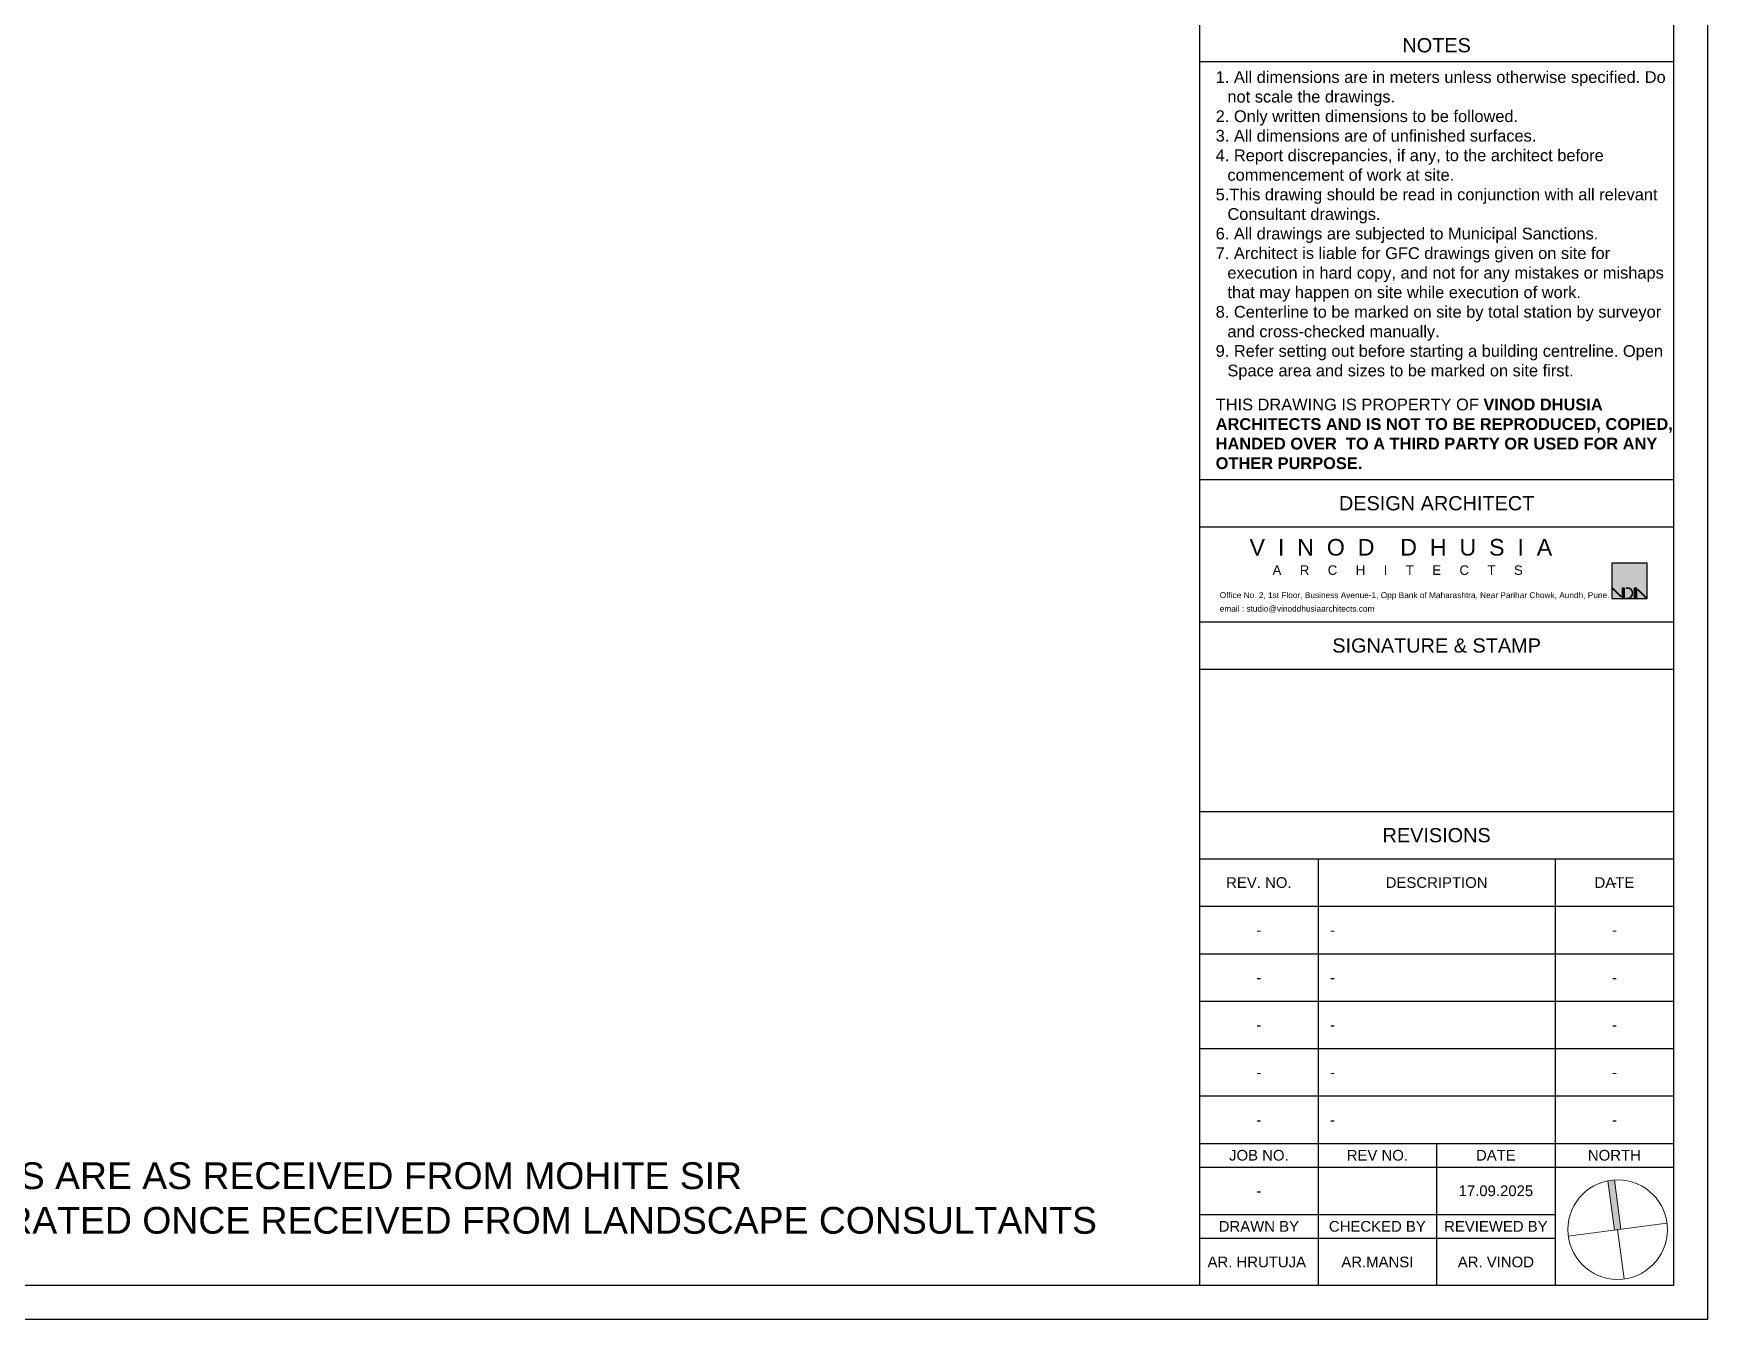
# Model space of a CAD drawing. Header units: metres. Extents: x 494 to 1845, y -666 to 1061.
# Drawn here: x 1636.15 to 1658.52, y 183.02 to 200.2 of the extents above; entities that cross this region are included whole.
import ezdxf
from ezdxf.enums import TextEntityAlignment as Align

# ---------------------------------------------------------------- set-up
doc = ezdxf.new("R2010")
doc.units = ezdxf.units.M
doc.header["$MEASUREMENT"] = 0
doc.layers.add('.', color=7, linetype='Continuous', lineweight=5)
doc.layers.add('SHEET', color=7, linetype='Continuous')
doc.styles.add('NAME PLATE', font='arial.ttf')

# ---------------------------------------------------------------- blocks, each defined once
blk = doc.blocks.new('VDA LOGO')
at = {"layer": 'SHEET'}
blk.add_hatch(color=8, dxfattribs=at).paths.add_polyline_path([(-0.6, -0.6), (0, -0.6), (0, 0), (-0.6, 0)])
at = {"layer": 'SHEET', "true_color": 0xfffffe}
h = blk.add_hatch(color=7, dxfattribs=at)
h.dxf.hatch_style = 1
h.paths.add_polyline_path([(-0.6, -0.418), (-0.448, -0.57), (-0.448, -0.559), (-0.589, -0.418)])
h.paths.add_polyline_path([(-0.152, -0.459), (-0.011, -0.6), (0, -0.6), (-0.152, -0.448)])
h = blk.add_hatch(color=7, dxfattribs=at)
h.dxf.hatch_style = 1
h.paths.add_polyline_path([(-0.418, -0.6), (-0.418, -0.418), (-0.387, -0.418), (-0.387, -0.6)])
h = blk.add_hatch(color=7, dxfattribs=at)
h.dxf.hatch_style = 1
h.paths.add_polyline_path([(-0.357, -0.592), (-0.357, -0.6), (-0.334, -0.6, 1), (-0.334, -0.418), (-0.357, -0.418), (-0.357, -0.425), (-0.334, -0.425, -1), (-0.334, -0.592)])
h = blk.add_hatch(color=7, dxfattribs=at)
h.dxf.hatch_style = 1
h.paths.add_polyline_path([(-0.213, -0.6), (-0.213, -0.418), (-0.182, -0.418), (-0.182, -0.6)])
at = {"layer": 'SHEET', "color": 7, "true_color": 0xfffffe}
for p, q in [((-0.357, -0.418), (-0.357, -0.425)), ((-0.357, -0.418), (-0.334, -0.418)), ((-0.357, -0.425), (-0.334, -0.425)), ((-0.357, -0.592), (-0.357, -0.6)), ((-0.357, -0.592), (-0.334, -0.592)), ((-0.357, -0.6), (-0.334, -0.6))]:
    blk.add_line(p, q, dxfattribs=at)
at = {"layer": 'SHEET', "color": 8}
blk.add_lwpolyline([(-0.6, -0.6), (0, -0.6), (0, 0), (-0.6, 0)], close=True, dxfattribs=at)
at = {"layer": 'SHEET', "color": 7, "true_color": 0xfffffe}
for points in [[(-0.6, -0.418), (-0.589, -0.418), (-0.448, -0.559), (-0.448, -0.57)], [(-0.418, -0.6), (-0.418, -0.418), (-0.387, -0.418), (-0.387, -0.6)], [(-0.213, -0.6), (-0.213, -0.418), (-0.182, -0.418), (-0.182, -0.6)], [(0, -0.6), (-0.011, -0.6), (-0.152, -0.459), (-0.152, -0.448)]]:
    blk.add_lwpolyline(points, close=True, dxfattribs=at)
for radius in [0.0911, 0.0835]:
    blk.add_arc((-0.334, -0.509), radius, 270, 90, dxfattribs=at)
blk = doc.blocks.new('zw$184D')
at = {"linetype": 'Continuous'}
h = blk.add_hatch(color=251, dxfattribs=at)
h.dxf.hatch_style = 1
h.paths.add_polyline_path([(2.594, 2.767), (5.183, 2.767, -0.03337), (5.183, 2.421), (2.594, 2.421), (2.594, 2.594)])
at = {"color": 8, "linetype": 'Continuous'}
for p, q in [((2.594, 0), (2.594, 5.189)), ((2.594, 2.594), (0, 2.594))]:
    blk.add_line(p, q, dxfattribs=at)
at = {"color": 251, "linetype": 'Continuous'}
for p, q in [((2.594, 2.421), (2.594, 2.767)), ((2.594, 2.767), (5.183, 2.767)), ((5.183, 2.421), (2.594, 2.421))]:
    blk.add_line(p, q, dxfattribs=at)
at = {"linetype": 'Continuous'}
blk.add_circle((2.594, 2.594), 2.594, dxfattribs=at)
blk = doc.blocks.new('sadfsdf')
at = {"layer": 'SHEET'}
for p, q in [((88.152, 52.411), (88.152, 0.453)), ((88.152, 16.809), (94.488, 16.809)), ((88.152, 11.225), (94.488, 11.225)), ((88.152, 10.591), (94.488, 10.591)), ((88.152, 9.324), (94.488, 9.324)), ((88.152, 8.69), (94.488, 8.69)), ((88.152, 6.789), (94.488, 6.789)), ((88.152, 6.155), (94.488, 6.155)), ((89.736, 6.155), (89.736, 0.453)), ((92.904, 6.155), (92.904, 0.453)), ((88.152, 5.522), (94.488, 5.522)), ((88.152, 4.888), (94.488, 4.888)), ((88.152, 4.254), (94.488, 4.254)), ((88.152, 3.621), (94.488, 3.621)), ((88.152, 2.987), (94.488, 2.987)), ((88.152, 2.354), (94.488, 2.354)), ((91.32, 2.354), (91.32, 0.453)), ((88.152, 2.037), (94.488, 2.037)), ((88.152, 1.403), (92.904, 1.403)), ((88.152, 1.086), (92.904, 1.086))]:
    blk.add_line(p, q, dxfattribs=at)
for points in [[(94.941, 52.864), (94.941, 0), (0, 0), (0, 52.864)], [(94.488, 52.411), (94.488, 0.453), (0.453, 0.453), (0.453, 52.411)]]:
    blk.add_lwpolyline(points, close=True, dxfattribs=at)
at = {"layer": '.', "xscale": 0.2564595156274131, "yscale": 0.2564595156274131, "zscale": 0.2564595156274131, "rotation": 97.42235067934384}
blk.add_blockref('zw$184D', (94.485, 0.628), dxfattribs=at)
at = {"color": 2, "xscale": 0.792054078644166, "yscale": 0.792054078644166, "zscale": 0.792054078644166, "rotation": 359.9999999999479}
blk.add_blockref('VDA LOGO', (94.135, 10.109), dxfattribs=at)
at = {"layer": 'SHEET', "style": 'NAME PLATE'}
for s, height, p in [('NOTES', 0.1901, (91.32, 17.028)), ('DESIGN ARCHITECT', 0.19009, (91.32, 10.908)), (' V  I  N  O  D    D  H  U  S  I  A', 0.22178, (90.799, 10.319)), ('A     R     C     H     I     T     E     C     T     S', 0.12673, (90.799, 10.014)), ('SIGNATURE & STAMP', 0.19009, (91.32, 9.007)), ('REVISIONS', 0.1901, (91.32, 6.472)), ('REV. NO.', 0.1426, (88.944, 5.839)), ('DESCRIPTION', 0.14257, (91.32, 5.839)), ('DATE', 0.1426, (93.696, 5.839)), ('-', 0.143, (93.696, 5.839)), ('-', 0.143, (88.944, 5.205)), ('-', 0.143, (93.696, 5.205)), ('-', 0.143, (88.944, 4.571)), ('-', 0.143, (93.696, 4.571)), ('-', 0.143, (88.944, 3.938)), ('-', 0.143, (93.696, 3.938)), ('-', 0.143, (88.944, 3.304)), ('-', 0.143, (93.696, 3.304)), ('-', 0.143, (88.944, 2.67)), ('-', 0.143, (93.696, 2.67)), ('JOB NO.', 0.1426, (88.944, 2.195)), ('REV NO.', 0.1426, (90.528, 2.195)), ('DATE', 0.1426, (92.112, 2.195)), ('NORTH', 0.1426, (93.696, 2.195)), ('17.09.2025', 0.1426, (92.112, 1.72)), ('-', 0.143, (88.944, 1.72)), ('DRAWN BY', 0.1426, (88.944, 1.245)), ('CHECKED BY', 0.1426, (90.528, 1.245)), ('REVIEWED BY', 0.14257, (92.112, 1.245)), ('AR. HRUTUJA ', 0.14257, (88.944, 0.769)), ('AR.MANSI', 0.1426, (90.528, 0.769)), ('AR. VINOD', 0.1426, (92.112, 0.769))]:
    blk.add_text(s, height=height, dxfattribs=at).set_placement(p, align=Align.MIDDLE_CENTER)
for s, height, p in [('Office No. 2, 1st Floor, Business Avenue-1, Opp Bank of Maharashtra, Near Parihar Chowk, Aundh, Pune.', 0.079205, (88.421, 9.64)), ('email : studio@vinoddhusiaarchitects.com', 0.07921, (88.421, 9.459))]:
    blk.add_text(s, height=height, dxfattribs=at).set_placement(p)
for p in [(89.894, 5.205), (89.894, 4.571), (89.894, 3.938), (89.894, 3.304), (89.894, 2.67)]:
    blk.add_text('-', height=0.143, dxfattribs=at).set_placement(p, align=Align.MIDDLE_LEFT)
for s, insert, char_height, width, attachment_point in [('\\pi-0.156827,l0.156827;1. All dimensions are in meters unless otherwise specified. Do not scale the drawings. \\P\\pi0,l0;2. Only written dimensions to be followed.\\P\\pi0,l0;3. All dimensions are of unfinished surfaces. \\P\\pi-0.156827,l0.156827;4. Report discrepancies, if any, to the architect before commencement of work at site.\\P\\pi-0.156827,l0.156827;5.This drawing should be read in conjunction with all relevant  Consultant drawings.\\P\\pi-0.156827,l0.156827;6. All drawings are subjected to Municipal Sanctions.\\P\\pi-0.156827,l0.156827;7. Architect is liable for GFC drawings given on site for execution in hard copy, and not for any mistakes or mishaps that may happen on site while execution of work.\\P\\pi-0.156827,l0.156827;8. Centerline to be marked on site by total station by surveyor and cross-checked manually.\\P\\pi-0.156827,l0.156827;9. Refer setting out before starting a building centreline. Open Space area and sizes to be marked on site first. ', (88.367, 16.681), 0.156827, 6.09882, 1), ('THIS DRAWING IS PROPERTY OF \\fArial|b1|i0|c0|p34;VINOD DHUSIA ARCHITECTS AND IS NOT TO BE REPRODUCED, COPIED, HANDED OVER  TO A THIRD PARTY OR USED FOR ANY OTHER PURPOSE.', (88.367, 11.834), 0.156827, 6.09882, 4), ('NOTE:\\P- COLUMNS POSITIONS AND SIZES ARE AS RECEIVED FROM MOHITE SIR  \\P- LANDSCAPE WILL BE INCORPORATED ONCE RECEIVED FROM LANDSCAPE CONSULTANTS', (64.284, 2.696), 0.35739, 25.16747, 1)]:
    blk.add_mtext(s, dxfattribs=dict(at, insert=insert, char_height=char_height, width=width, attachment_point=attachment_point))

msp = doc.modelspace()

# ---------------------------------------------------------------- block references
msp.add_blockref('sadfsdf', (1563.5791, 183.0184))

doc.saveas('drawing.dxf')
